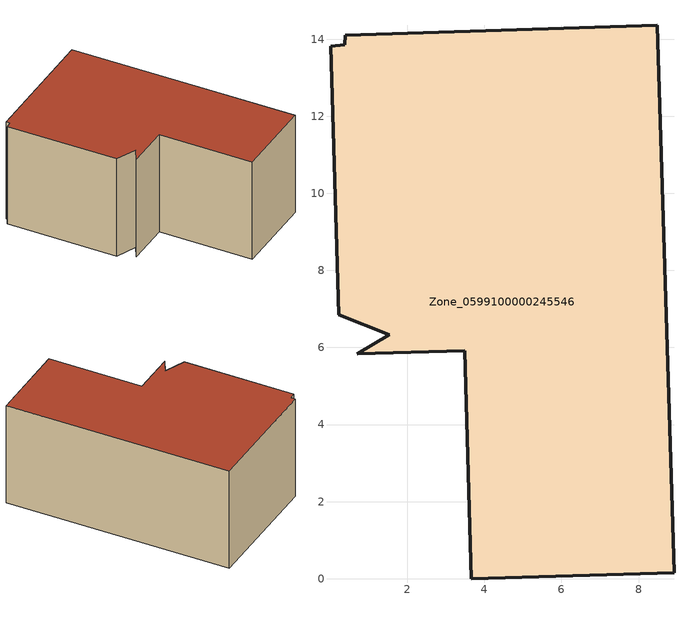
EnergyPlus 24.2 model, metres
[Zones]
Zone_0599100000245546
 floor ground (C_G): 0.39,14.1 8.48,14.36 8.92,0.16 3.66,0 3.49,5.92 0.7,5.83 1.53,6.33 0.23,6.85 0.01,13.81 0.38,13.85 z0
 wall outside (C_F): 3.66,0 8.92,0.16 8.48,14.36 0.39,14.1 0.38,13.85 0.01,13.81 0.23,6.85 1.53,6.33 0.7,5.83 3.49,5.92 3.66,0 z0:6.67
 roof outside (C_R): 0.38,13.85 0.01,13.81 0.23,6.85 1.53,6.33 0.7,5.83 3.49,5.92 3.66,0 8.92,0.16 8.48,14.36 0.39,14.1 z6.67
[BUILDING]
Pand.0599100000245546: North Axis=0; Terrain=City; Loads Convergence Tolerance Value=0.04; Temperature Convergence Tolerance Value=0.4; Solar Distribution=FullExterior; Maximum Number of Warmup Days=25; Minimum Number of Warmup Days=1
[Site:Location]
Rotterdam.The.Hague.AP_ZH_NLD Design_Conditions: Latitude=51.96; Longitude=4.45; Time Zone=1; Elevation=-4.5
[SITE:GROUNDTEMPERATURE:BUILDINGSURFACE]
18, 18, 18, 18, 18, 18, 18, 18, 18, 18, 18, 18
[MATERIAL] Thermal Absorptance=0.9; Solar Absorptance=0.7; Visible Absorptance=0.7
Name | Roughness | Thickness | Conductivity | Density | Specific Heat
G.D.1965 | MediumSmooth | 0.15 | 1 | 540 | 1210
F.D.1965 | Rough | 0.3 | 0.857143 | 1920 | 840
R.D.1965 | MediumRough | 0.2 | 0.08 | 1500 | 1000
[CONSTRUCTION]
C_G: G.D.1965
C_F: F.D.1965
C_R: R.D.1965
[ZONE]
Zone_0599100000245546: Type=1; Multiplier=1; Ceiling Height=Autocalculate; Volume=Autocalculate; Floor Area=autocalculate; Part of Total Floor Area=Yes
[ZONEINFILTRATION:DESIGNFLOWRATE]
Infil_Zone_0599100000245546: Zone or ZoneList or Space or SpaceList=Zone_0599100000245546; Schedule=AlwaysOn; Design Flow Rate Calculation Method=Flow/Area; Flow Rate per Floor Area=0.0042; Constant Term Coefficient=1; Temperature Term Coefficient=0; Velocity Term Coefficient=0; Velocity Squared Term Coefficient=0
[HVACTEMPLATE:ZONE:IDEALLOADSAIRSYSTEM]
Zone_0599100000245546: Maximum Heating Supply Air Temperature=50; Minimum Cooling Supply Air Temperature=13; Maximum Heating Supply Air Humidity Ratio=0.0156; Minimum Cooling Supply Air Humidity Ratio=0.0077; Heating Limit=NoLimit; Cooling Limit=NoLimit; Dehumidification Control Type=ConstantSensibleHeatRatio; Cooling Sensible Heat Ratio=0.7; Dehumidification Setpoint=60; Humidification Control Type=None; Humidification Setpoint=30; Outdoor Air Method=None; Outdoor Air Flow Rate per Person=0.00944; Outdoor Air Flow Rate per Zone Floor Area=0; Outdoor Air Flow Rate per Zone=0; Demand Controlled Ventilation Type=None; Outdoor Air Economizer Type=NoEconomizer; Heat Recovery Type=None; Sensible Heat Recovery Effectiveness=0.7; Latent Heat Recovery Effectiveness=0.65
[ZONECONTROL:THERMOSTAT]
ThermostatControl_Zone_0599100000245546: Zone or ZoneList=Zone_0599100000245546; Control Type Schedule=DualSetpointControlType; Control 1=Thermostat_Zone_0599100000245546; Temperature Difference Between Cutout And Setpoint=0
[THERMOSTATSETPOINT:DUALSETPOINT]
Thermostat_Zone_0599100000245546: Heating Setpoint Temperature Schedule=HeatingSetpoint_Zone_0599100000245546; Cooling Setpoint Temperature Schedule=CoolingSetpoint_Zone_0599100000245546
[SCHEDULE:COMPACT]
HeatingSetpoint_Zone_0599100000245546: Through: 12/31, For: AllDays, Until: 24:00, 21
CoolingSetpoint_Zone_0599100000245546: Through: 12/31, For: AllDays, Until: 24:00, 24
DualSetpointControlType: Through: 12/31, For: AllDays, Until: 24:00, 4
AlwaysOn: Through: 12/31, For: AllDays, Until: 24:00, 1
